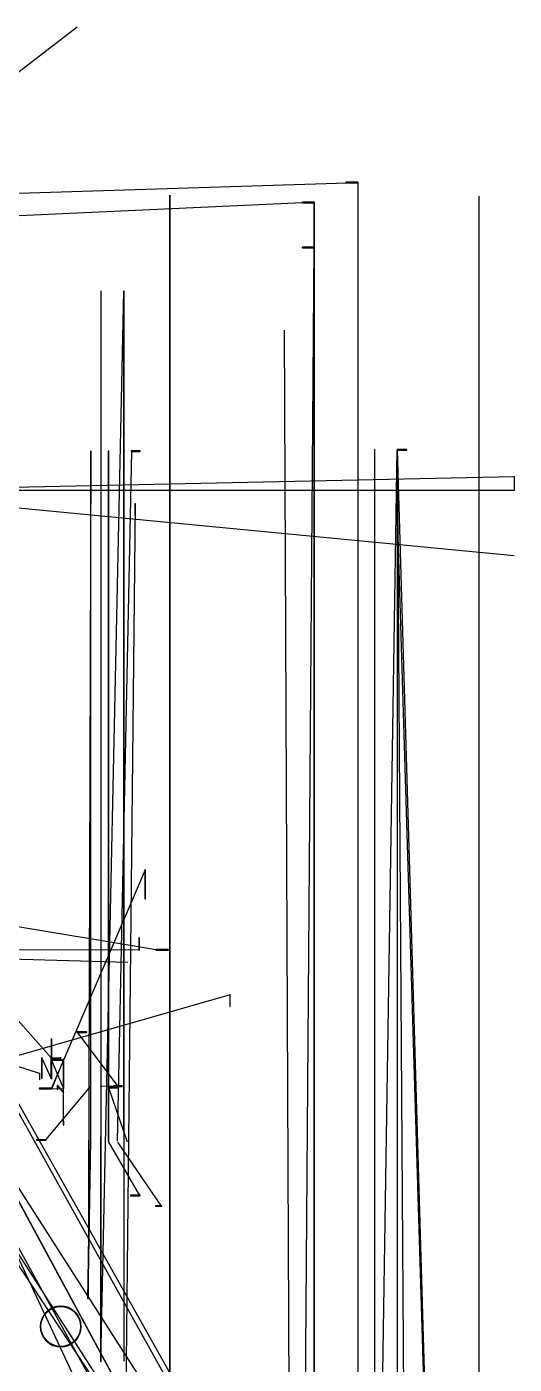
# Model space of a CAD drawing. Extents: x 0 to 334, y -361 to 120.
# Drawn here: x 214.5 to 325.1, y -183.5 to 120.3 of the extents above; entities that cross this region are included whole.
import ezdxf

# ---------------------------------------------------------------- set-up
doc = ezdxf.new("R2010")
doc.units = 0

msp = doc.modelspace()

# ---------------------------------------------------------------- linework, layer by layer
at = {"layer": 'Layer 1'}
for p, q in [((156.95, 67.2322), (225.95, 120.308)), ((79.31, 84.9092), (292.42, -302.024)), ((82.05, 78.3692), (289.68, 84.9092)), ((246.977426, 82.061626), (246.935, 82.0792)), ((246.935, 82.0792), (246.935, -228.194)), ((246.977426, 82.061626), (246.935, 82.0792)), ((246.935, 82.0792), (246.935, -228.314)), ((246.995, 82.0192), (246.977426, 82.061626)), ((246.995, 82.0192), (246.977426, 82.061626)), ((286.897574, 84.951626), (286.88, 84.9092)), ((286.88, 84.9092), (286.897574, 84.866774)), ((286.94, 84.9692), (286.897574, 84.951626)), ((286.897574, 84.866774), (286.94, 84.8492)), ((289.68, 84.9692), (286.94, 84.9692)), ((286.94, 84.8492), (289.68, 84.8492)), ((289.722426, 84.951626), (289.68, 84.9692)), ((289.68, 84.9092), (289.68, -295.304)), ((289.68, 84.8492), (289.722426, 84.866774)), ((289.74, 84.9092), (289.722426, 84.951626)), ((289.722426, 84.866774), (289.74, 84.9092)), ((51.04, 70.1442), (277.05, 80.3642)), ((301.09, -309.873), (89.04, 81.8172)), ((89.04, 81.6672), (301.09, -310.023)), ((89.24, 81.7422), (300.89, -309.948)), ((96.89, 81.7422), (317.14, -314.473)), ((96.89, 81.7422), (317.14, -310.473)), ((246.995, -232.794), (246.995, 82.0192)), ((246.995, -232.914), (246.995, 82.0192)), ((277.007574, 80.406626), (276.99, 80.3642)), ((276.99, 80.3642), (277.05, 80.3042)), ((277.05, 80.4242), (277.007574, 80.406626)), ((279.71, 80.4242), (277.05, 80.4242)), ((279.71, 80.3642), (277.05, -275.144)), ((277.05, 80.3042), (279.71, 80.3042)), ((279.752426, 80.406626), (279.71, 80.4242)), ((279.752426, 80.406626), (279.71, 80.4242)), ((279.71, 80.4242), (279.71, -275.084)), ((279.71, -285.364), (279.71, 80.3642)), ((279.71, 80.3042), (279.752426, 80.321774)), ((279.77, 80.3642), (279.752426, 80.406626)), ((279.77, 80.3642), (279.752426, 80.406626)), ((279.752426, 80.321774), (279.77, 80.3642)), ((279.77, -285.364), (279.77, 80.3642)), ((317.215, 81.7422), (317.14, 81.8172)), ((317.14, 81.8172), (317.14, -300.348)), ((317.215, -304.498), (317.215, 81.7422)), ((101.579, 77.4792), (246.92, -232.794)), ((75.452423, 70.589328), (319.8, -310.813)), ((277.007574, 70.186626), (276.99, 70.1442)), ((276.99, 70.1442), (277.007574, 70.101774)), ((277.05, 70.2042), (277.007574, 70.186626)), ((277.007574, 70.101774), (277.05, 70.0842)), ((279.71, 70.2042), (277.05, 70.2042)), ((277.05, 70.0842), (279.71, 70.0842)), ((279.752426, 70.186626), (279.71, 70.2042)), ((279.71, 70.1442), (279.71, -285.484)), ((279.71, 70.0842), (279.752426, 70.101774)), ((279.77, 70.1442), (279.752426, 70.186626)), ((279.752426, 70.101774), (279.77, 70.1442)), ((231.362426, 60.271626), (231.32, 60.2892)), ((231.32, 60.2892), (231.32, -131.864)), ((231.32, -182.844), (236.52, 60.2292)), ((231.38, 60.2292), (231.362426, 60.271626)), ((231.38, -182.844), (231.38, 60.2292)), ((236.562426, 60.271626), (236.52, 60.2892)), ((236.52, 60.2892), (236.52, -82.094)), ((236.52, -130.474), (236.52, 60.2292)), ((236.58, 60.2292), (236.562426, 60.271626)), ((236.58, -130.474), (236.58, 60.2292)), ((274.35, -249.704), (272.98, 51.3922)), ((88.075, 35.0192), (220.02, -113.935)), ((90.61, 24.1992), (300.55, -294.763)), ((229.01, 23.9592), (228.4, -168.65505)), ((229.052426, 23.941626), (229.01, 23.9592)), ((229.07, 23.8992), (229.052426, 23.941626)), ((229.07, -132.594), (229.07, 23.8992)), ((233.112426, 23.941626), (233.07, 23.9592)), ((233.07, 23.9592), (233.07, -120.414)), ((233.07, -132.774), (233.07, 23.8992)), ((233.13, 23.8992), (233.112426, 23.941626)), ((233.13, -132.774), (233.13, 23.8992)), ((238.25, 23.8992), (235.01, -132.894)), ((238.207574, 23.941626), (238.19, 23.8992)), ((238.19, 23.8992), (238.207574, 23.856774)), ((238.25, 23.9592), (238.207574, 23.941626)), ((238.207574, 23.856774), (238.25, 23.8392)), ((240.19, 23.9592), (238.25, 23.9592)), ((238.25, 23.8392), (240.19, 23.8392)), ((240.232426, 23.941626), (240.19, 23.9592)), ((240.19, 23.8392), (240.232426, 23.856774)), ((240.25, 23.8992), (240.232426, 23.941626)), ((240.232426, 23.856774), (240.25, 23.8992)), ((293.472426, 24.241626), (293.43, 24.2592)), ((293.43, 24.2592), (293.43, -294.703)), ((293.43, -307.063), (298.61, 24.1992)), ((293.49, 24.1992), (293.472426, 24.241626)), ((293.49, -307.063), (293.49, 24.1992)), ((298.567574, 24.241626), (298.55, 24.1992)), ((298.55, 24.1992), (298.567574, 24.156774)), ((298.61, 24.2592), (298.567574, 24.241626)), ((298.567574, 24.156774), (298.61, 24.1392)), ((298.652426, 24.241626), (298.61, 24.2592)), ((298.61, 24.2592), (309.47, -349.65395)), ((300.73, 24.2592), (298.61, 24.2592)), ((298.61, 24.1992), (300.73, -307.183)), ((298.61, 24.1392), (300.73, 24.1392)), ((298.67, 24.1992), (298.652426, 24.241626)), ((298.67, -307.003), (298.67, 24.1992)), ((300.772426, 24.241626), (300.73, 24.2592)), ((300.73, 24.1392), (300.772426, 24.156774)), ((300.79, 24.1992), (300.772426, 24.241626)), ((300.772426, 24.156774), (300.79, 24.1992)), ((99.66, 17.7592), (275.72, -257.134)), ((171.85041, 14.88219), (325.05, 18.1494)), ((325.05, 18.1494), (325.064645, 18.114045)), ((325.064645, 18.114045), (325.1, 18.0994)), ((325.1, 18.0994), (325.135355, 18.114045)), ((325.135355, 18.114045), (325.15, 18.1494)), ((325.15, 18.1494), (325.15, 14.8822)), ((325.1, 14.9322), (171.90041, 14.93219)), ((171.90041, 14.88219), (325.1, 0.182197)), ((325.135355, 14.917555), (325.1, 14.9322)), ((325.15, 14.8822), (325.135355, 14.917555)), ((236.477574, 10.681626), (236.46, 10.6392)), ((236.46, 10.6392), (236.46, 9.3092)), ((236.46, 9.3092), (236.477574, 9.266774)), ((236.52, 10.6992), (236.477574, 10.681626)), ((236.477574, 9.266774), (236.52, 9.2492)), ((239.12, 11.9092), (236.52, -235.154)), ((236.562426, 10.681626), (236.52, 10.6992)), ((236.52, 10.6992), (236.52, 10.6992)), ((236.52, 10.6392), (236.52, -182.844)), ((236.52, 9.2492), (236.562426, 9.266774)), ((236.58, 10.6392), (236.562426, 10.681626)), ((236.562426, 9.266774), (236.58, 9.3092)), ((236.58, 9.3092), (236.58, 10.6392)), ((239.077574, 11.951626), (239.06, 11.9092)), ((239.06, 11.9092), (239.06, 9.3092)), ((239.06, 9.3092), (239.077574, 9.266774)), ((239.12, 11.9692), (239.077574, 11.951626)), ((239.077574, 9.266774), (239.12, 9.2492)), ((239.162426, 11.951626), (239.12, 11.9692)), ((239.12, 11.9692), (239.12, 11.9692)), ((239.12, 9.2492), (239.162426, 9.266774)), ((239.18, 11.9092), (239.162426, 11.951626)), ((239.162426, 9.266774), (239.18, 9.3092)), ((239.18, 9.3092), (239.18, 11.9092)), ((309.47, -349.71395), (298.61, 11.8992)), ((241.36, -71.235), (220.08, -120.835)), ((241.317574, -71.192574), (241.3, -71.235)), ((241.3, -71.235), (241.3, -77.7749)), ((241.36, -71.175), (241.317574, -71.192574)), ((241.402426, -71.192474), (241.36, -71.1749)), ((241.36, -71.1749), (241.36, -71.175)), ((241.42, -71.2349), (241.402426, -71.192474)), ((241.42, -77.7749), (241.42, -71.2349)), ((241.3, -77.7749), (241.317574, -77.817326)), ((241.317574, -77.817326), (241.36, -77.8349)), ((241.36, -77.8349), (241.402426, -77.817326)), ((241.402426, -77.817326), (241.42, -77.7749)), ((243.85, -89.40915), (189.09, -80.3349)), ((236.477574, -82.111574), (236.46, -82.154)), ((236.46, -82.154), (236.46, -130.474)), ((236.52, -82.094), (236.477574, -82.111574)), ((239.967574, -86.692474), (239.95, -86.7349)), ((239.95, -86.7349), (239.95, -89.3949)), ((240.01, -86.6749), (239.967574, -86.692474)), ((240.052426, -86.692474), (240.01, -86.6749)), ((240.01, -86.6749), (240.01, -86.6749)), ((240.07, -86.7349), (240.052426, -86.692474)), ((240.07, -89.3949), (240.07, -86.7349)), ((140.77, -89.4549), (237.41, -92.1749)), ((240.01, -89.3949), (189.09, -89.4549)), ((239.95, -89.3949), (239.967574, -89.437326)), ((239.967574, -89.437326), (240.01, -89.4549)), ((240.01, -89.4549), (240.07, -89.3949)), ((243.807574, -89.366724), (243.79, -89.40915)), ((243.79, -89.40915), (243.85, -89.46915)), ((243.85, -89.34915), (243.807574, -89.366724)), ((246.59, -89.3491), (243.85, -89.34915)), ((243.85, -89.46915), (246.59, -89.4691)), ((246.632426, -89.366674), (246.59, -89.3491)), ((246.59, -89.4691), (246.632426, -89.451526)), ((246.65, -89.4091), (246.632426, -89.366674)), ((246.632426, -89.451526), (246.65, -89.4091)), ((260.63, -99.628), (203.21, -116.055)), ((260.587574, -99.585574), (260.57, -99.628)), ((260.57, -99.628), (260.57, -102.228)), ((260.63, -99.568), (260.587574, -99.585574)), ((260.672426, -99.585474), (260.63, -99.5679)), ((260.63, -99.5679), (260.63, -99.568)), ((260.69, -99.6279), (260.672426, -99.585474)), ((260.69, -102.228), (260.69, -99.6279)), ((260.57, -102.228), (260.587574, -102.270426)), ((260.587574, -102.270426), (260.63, -102.288)), ((260.63, -102.288), (260.69, -102.228)), ((225.907574, -108.071574), (225.89, -108.114)), ((225.89, -108.114), (225.95, -108.174)), ((225.95, -108.054), (225.907574, -108.071574)), ((228.07, -108.054), (225.95, -108.054)), ((225.95, -108.114), (235.19, -120.474)), ((225.95, -108.174), (228.07, -108.174)), ((228.112426, -108.071574), (228.07, -108.054)), ((228.07, -108.174), (228.112426, -108.156426)), ((228.13, -108.114), (228.112426, -108.071574)), ((228.112426, -108.156426), (228.13, -108.114)), ((220.037574, -109.592574), (220.02, -109.635)), ((220.02, -109.635), (220.02, -114.175)), ((220.08, -109.575), (220.037574, -109.592574)), ((220.122426, -109.592574), (220.08, -109.575)), ((220.08, -109.575), (220.08, -109.575)), ((220.08, -109.635), (220.08, -118.775)), ((220.14, -109.635), (220.122426, -109.592574)), ((220.14, -114.175), (220.14, -109.635)), ((217.42, -117.505), (209.68, -115.025)), ((217.867574, -113.952574), (217.85, -113.995)), ((217.85, -113.995), (217.85, -118.535)), ((217.91, -113.935), (217.867574, -113.952574)), ((217.952426, -113.952574), (217.91, -113.935)), ((217.91, -113.935), (217.91, -113.935)), ((217.91, -113.995), (220.05, -118.595)), ((217.97, -113.995), (217.952426, -113.952574)), ((217.97, -118.535), (217.97, -113.995)), ((220.02, -114.175), (220.037574, -114.217426)), ((220.037574, -114.372574), (220.02, -114.415)), ((220.02, -114.415), (220.037574, -114.457426)), ((222.16, -113.935), (220.035, -113.995)), ((220.037574, -114.217426), (220.08, -114.235)), ((220.08, -114.355), (220.037574, -114.372574)), ((220.037574, -114.457426), (220.08, -114.475)), ((220.065, -118.595), (220.05, -114.115)), ((222.19, -114.115), (220.065, -114.175)), ((220.08, -114.235), (220.122426, -114.217426)), ((222.82, -120.835), (220.08, -114.355)), ((222.82, -114.355), (220.08, -114.355)), ((222.82, -114.415), (220.08, -121.015)), ((220.08, -114.475), (222.82, -114.475)), ((220.122426, -114.217426), (220.14, -114.175)), ((222.102574, -113.892574), (222.085, -113.935)), ((222.085, -113.935), (222.102574, -113.977426)), ((222.145, -113.875), (222.102574, -113.892574)), ((222.102574, -113.977426), (222.145, -113.995)), ((222.132574, -114.072574), (222.115, -114.115)), ((222.115, -114.115), (222.132574, -114.157426)), ((222.175, -114.055), (222.132574, -114.072574)), ((222.132574, -114.157426), (222.175, -114.175)), ((222.16, -113.875), (222.145, -113.875)), ((222.145, -113.995), (222.16, -113.995)), ((222.202426, -113.892574), (222.16, -113.875)), ((222.16, -113.995), (222.202426, -113.977426)), ((222.19, -114.055), (222.175, -114.055)), ((222.175, -114.175), (222.19, -114.175)), ((222.232426, -114.072574), (222.19, -114.055)), ((222.19, -114.175), (222.232426, -114.157426)), ((222.22, -113.935), (222.202426, -113.892574)), ((222.202426, -113.977426), (222.22, -113.935)), ((222.25, -114.115), (222.232426, -114.072574)), ((222.232426, -114.157426), (222.25, -114.115)), ((222.777574, -114.252574), (222.76, -114.295)), ((222.76, -114.295), (222.76, -120.835)), ((222.82, -114.235), (222.777574, -114.252574)), ((222.862426, -114.252574), (222.82, -114.235)), ((222.82, -114.235), (222.82, -114.235)), ((222.862426, -114.372574), (222.82, -114.355)), ((222.82, -114.475), (222.862426, -114.457426)), ((222.88, -114.295), (222.862426, -114.252574)), ((222.88, -114.415), (222.862426, -114.372574)), ((222.862426, -114.457426), (222.88, -114.415)), ((222.88, -120.835), (222.88, -114.295)), ((217.377574, -117.462574), (217.36, -117.505)), ((217.36, -117.505), (217.36, -118.835)), ((217.42, -117.445), (217.377574, -117.462574)), ((217.462426, -117.462574), (217.42, -117.445)), ((217.42, -117.445), (217.42, -117.445)), ((217.48, -117.505), (217.462426, -117.462574)), ((217.48, -118.835), (217.48, -117.505)), ((217.297574, -120.852574), (217.28, -120.895)), ((217.28, -120.895), (217.297574, -120.937426)), ((217.34, -120.835), (217.297574, -120.852574)), ((217.297574, -120.937426), (217.34, -120.955)), ((220.08, -120.835), (217.34, -120.835)), ((217.34, -120.895), (222.82, -120.955)), ((217.34, -120.955), (220.08, -120.955)), ((217.36, -118.835), (217.377574, -118.877426)), ((217.377574, -118.877426), (217.42, -118.895)), ((217.42, -118.895), (217.462426, -118.877426)), ((217.462426, -118.877426), (217.48, -118.835)), ((217.85, -118.535), (217.867574, -118.577426)), ((217.867574, -118.577426), (217.91, -118.595)), ((217.91, -118.595), (217.952426, -118.577426)), ((217.952426, -118.577426), (217.97, -118.535)), ((218.83, -132.594), (229.01, -120.354)), ((220.007574, -118.552574), (219.99, -118.595)), ((219.99, -118.595), (220.007574, -118.637426)), ((220.05, -118.535), (220.007574, -118.552574)), ((220.007574, -118.637426), (220.05, -118.655)), ((220.065, -118.535), (220.05, -118.535)), ((220.05, -118.655), (220.065, -118.655)), ((220.107426, -118.552574), (220.065, -118.535)), ((220.065, -118.655), (220.107426, -118.637426)), ((220.122426, -120.852574), (220.08, -120.835)), ((220.08, -120.955), (220.122426, -120.937426)), ((220.125, -118.595), (220.107426, -118.552574)), ((220.107426, -118.637426), (220.125, -118.595)), ((220.14, -120.895), (220.122426, -120.852574)), ((220.122426, -120.937426), (220.14, -120.895)), ((221.407574, -120.202574), (221.39, -120.245)), ((221.39, -120.245), (221.39, -121.015)), ((221.39, -121.015), (221.407574, -121.057426)), ((221.45, -120.185), (221.407574, -120.202574)), ((221.407574, -121.057426), (221.45, -121.075)), ((221.492426, -120.202574), (221.45, -120.185)), ((221.45, -120.185), (221.45, -120.185)), ((221.45, -120.245), (222.82, -121.845)), ((221.45, -121.075), (221.492426, -121.057426)), ((221.51, -120.245), (221.492426, -120.202574)), ((221.492426, -121.057426), (221.51, -121.015)), ((221.51, -121.015), (221.51, -120.245)), ((222.76, -120.835), (222.777574, -120.877426)), ((222.777574, -120.877426), (222.82, -120.895)), ((222.82, -120.895), (222.88, -120.835)), ((222.82, -129.155), (222.82, -121.135)), ((236.13, -120.354), (231.13, -120.414)), ((233.027574, -120.431574), (233.01, -120.474)), ((233.01, -120.474), (233.01, -132.774)), ((233.027574, -120.611574), (233.01, -120.654)), ((233.01, -120.654), (233.027574, -120.696426)), ((233.07, -120.414), (233.027574, -120.431574)), ((233.07, -120.594), (233.027574, -120.611574)), ((233.027574, -120.696426), (233.07, -120.714)), ((235.19, -120.594), (233.07, -120.594)), ((233.07, -120.654), (237.31, -133.014)), ((233.07, -120.714), (235.19, -120.714)), ((234.147574, -120.311574), (234.13, -120.354)), ((234.13, -120.354), (234.147574, -120.396426)), ((234.19, -120.294), (234.147574, -120.311574)), ((234.147574, -120.396426), (234.19, -120.414)), ((236.13, -120.294), (234.19, -120.294)), ((234.19, -120.414), (236.13, -120.414)), ((235.232426, -120.611574), (235.19, -120.594)), ((235.19, -120.714), (235.232426, -120.696426)), ((235.25, -120.654), (235.232426, -120.611574)), ((235.232426, -120.696426), (235.25, -120.654)), ((236.172426, -120.311574), (236.13, -120.294)), ((236.13, -120.414), (236.172426, -120.396426)), ((236.19, -120.354), (236.172426, -120.311574)), ((236.172426, -120.396426), (236.19, -120.354)), ((222.777574, -128.342574), (222.76, -128.385)), ((222.76, -128.385), (222.76, -129.155)), ((222.76, -129.155), (222.777574, -129.197426)), ((222.82, -128.325), (222.777574, -128.342574)), ((222.777574, -129.197426), (222.82, -129.215)), ((222.862426, -128.342574), (222.82, -128.325)), ((222.82, -128.325), (222.82, -128.325)), ((222.82, -129.215), (222.88, -129.155)), ((222.88, -128.385), (222.862426, -128.342574)), ((222.88, -129.155), (222.88, -128.385)), ((236.46, -130.474), (236.477574, -130.516426)), ((236.477574, -130.516426), (236.52, -130.534)), ((236.52, -130.534), (236.562426, -130.516426)), ((236.562426, -130.516426), (236.58, -130.474)), ((216.667574, -132.551574), (216.65, -132.594)), ((216.65, -132.594), (216.667574, -132.636426)), ((216.71, -132.534), (216.667574, -132.551574)), ((216.667574, -132.636426), (216.71, -132.654)), ((218.83, -132.534), (216.71, -132.534)), ((216.71, -132.654), (218.83, -132.654)), ((218.872426, -132.551574), (218.83, -132.534)), ((218.83, -132.654), (218.872426, -132.636426)), ((218.89, -132.594), (218.872426, -132.551574)), ((218.872426, -132.636426), (218.89, -132.594)), ((228.34, -168.71505), (228.95, -132.594)), ((228.4, -168.71505), (229.01, -132.594)), ((228.95, -132.594), (228.967574, -132.636426)), ((228.967574, -132.636426), (229.01, -132.654)), ((229.01, -132.654), (229.052426, -132.636426)), ((229.052426, -132.636426), (229.07, -132.594)), ((231.277574, -131.881574), (231.26, -131.924)), ((231.26, -131.924), (231.26, -182.844)), ((231.32, -131.864), (231.277574, -131.881574)), ((233.01, -132.774), (233.027574, -132.816426)), ((233.027574, -132.816426), (233.07, -132.834)), ((233.07, -132.834), (233.112426, -132.816426)), ((240.19, -145.194), (233.07, -132.954)), ((233.112426, -132.816426), (233.13, -132.774)), ((245.1, -147.604), (235.19, -133.074)), ((238.027574, -145.151574), (238.01, -145.194)), ((238.01, -145.194), (238.027574, -145.236426)), ((238.07, -145.134), (238.027574, -145.151574)), ((238.027574, -145.236426), (238.07, -145.254)), ((240.19, -145.134), (238.07, -145.134)), ((238.07, -145.254), (240.19, -145.254)), ((240.232426, -145.151574), (240.19, -145.134)), ((240.19, -145.254), (240.232426, -145.236426)), ((240.25, -145.194), (240.232426, -145.151574)), ((240.232426, -145.236426), (240.25, -145.194)), ((243.727574, -147.561574), (243.71, -147.604)), ((243.71, -147.604), (243.727574, -147.646426)), ((243.77, -147.544), (243.727574, -147.561574)), ((243.727574, -147.646426), (243.77, -147.664)), ((245.1, -147.544), (243.77, -147.544)), ((243.77, -147.664), (245.1, -147.664)), ((245.142426, -147.561574), (245.1, -147.544)), ((245.1, -147.664), (245.142426, -147.646426)), ((245.16, -147.604), (245.142426, -147.561574)), ((245.142426, -147.646426), (245.16, -147.604)), ((228.357574, -168.672624), (228.34, -168.71505)), ((228.4, -168.65505), (228.357574, -168.672624)), ((217.92408, -173.189762), (217.66009, -174.060016)), ((218.35277, -172.387732), (217.92408, -173.189762)), ((217.979509, -173.212723), (218.400284, -172.424591)), ((218.03494, -173.235684), (218.45255, -172.4544)), ((218.9297, -171.684746), (218.35277, -172.387732)), ((218.400284, -172.424591), (218.972123, -171.727173)), ((218.45255, -172.4544), (219.01455, -171.769599)), ((219.63268, -171.107821), (218.9297, -171.684746)), ((218.972123, -171.727173), (219.669541, -171.155334)), ((219.01455, -171.769599), (219.69935, -171.207597)), ((220.43471, -170.679127), (219.63268, -171.107821)), ((219.669541, -171.155334), (220.457673, -170.734559)), ((219.69935, -171.207597), (220.48063, -170.789992)), ((221.30497, -170.415138), (220.43471, -170.679127)), ((220.457673, -170.734559), (221.3125, -170.474798)), ((220.48063, -170.789992), (221.32838, -170.532832)), ((222.21, -170.326), (221.30497, -170.415138)), ((221.3125, -170.474798), (222.21, -170.386)), ((221.32838, -170.532832), (222.21, -170.446)), ((223.11503, -170.415138), (222.21, -170.326)), ((222.21, -170.326), (222.21, -170.326)), ((222.21, -170.386), (223.1075, -170.474798)), ((222.21, -170.446), (223.09162, -170.532832)), ((222.21, -170.446), (222.21, -170.446)), ((223.09162, -170.532832), (223.93937, -170.789992)), ((223.1075, -170.474798), (223.962327, -170.734559)), ((223.98529, -170.679127), (223.11503, -170.415138)), ((223.93937, -170.789992), (224.72065, -171.207597)), ((223.962327, -170.734559), (224.750459, -171.155334)), ((224.78732, -171.107821), (223.98529, -170.679127)), ((224.72065, -171.207597), (225.40545, -171.769599)), ((224.750459, -171.155334), (225.447877, -171.727173)), ((225.4903, -171.684746), (224.78732, -171.107821)), ((225.40545, -171.769599), (225.96745, -172.4544)), ((225.447877, -171.727173), (226.019716, -172.424591)), ((226.06723, -172.387732), (225.4903, -171.684746)), ((225.96745, -172.4544), (226.38506, -173.235684)), ((226.019716, -172.424591), (226.440491, -173.212723)), ((226.49592, -173.189762), (226.06723, -172.387732)), ((226.75991, -174.060016), (226.49592, -173.189762)), ((217.66009, -174.060016), (217.57095, -174.96505)), ((217.57095, -174.96505), (217.66009, -175.870084)), ((217.63095, -174.96505), (217.719748, -174.06755)), ((217.719748, -175.86255), (217.63095, -174.96505)), ((217.66009, -175.870084), (217.92408, -176.740338)), ((217.69095, -174.96505), (217.77778, -174.083427)), ((217.77778, -175.846673), (217.69095, -174.96505)), ((217.719748, -174.06755), (217.979509, -173.212723)), ((217.979509, -176.717377), (217.719748, -175.86255)), ((217.77778, -174.083427), (218.03494, -173.235684)), ((218.03494, -176.694416), (217.77778, -175.846673)), ((226.38506, -173.235684), (226.64222, -174.083427)), ((226.64222, -175.846673), (226.38506, -176.694416)), ((226.440491, -173.212723), (226.700252, -174.06755)), ((226.700252, -175.86255), (226.440491, -176.717377)), ((226.49592, -176.740338), (226.75991, -175.870084)), ((226.64222, -174.083427), (226.72905, -174.96505)), ((226.72905, -174.96505), (226.64222, -175.846673)), ((226.700252, -174.06755), (226.78905, -174.96505)), ((226.78905, -174.96505), (226.700252, -175.86255)), ((226.84905, -174.96505), (226.75991, -174.060016)), ((226.75991, -175.870084), (226.84905, -174.96505)), ((226.78905, -174.96505), (226.78905, -174.96505)), ((217.92408, -176.740338), (218.35277, -177.542368)), ((218.400284, -177.505509), (217.979509, -176.717377)), ((218.45255, -177.4757), (218.03494, -176.694416)), ((218.35277, -177.542368), (218.9297, -178.245354)), ((218.972123, -178.202927), (218.400284, -177.505509)), ((219.01455, -178.160501), (218.45255, -177.4757)), ((218.9297, -178.245354), (219.63268, -178.822279)), ((219.669541, -178.774766), (218.972123, -178.202927)), ((219.69935, -178.722503), (219.01455, -178.160501)), ((219.63268, -178.822279), (220.43471, -179.250973)), ((220.457673, -179.195541), (219.669541, -178.774766)), ((220.48063, -179.140108), (219.69935, -178.722503)), ((220.43471, -179.250973), (221.30497, -179.514962)), ((221.3125, -179.455302), (220.457673, -179.195541)), ((221.32838, -179.397268), (220.48063, -179.140108)), ((223.93937, -179.140108), (223.09162, -179.397268)), ((223.962327, -179.195541), (223.1075, -179.455302)), ((223.11503, -179.514962), (223.98529, -179.250973)), ((224.72065, -178.722503), (223.93937, -179.140108)), ((224.750459, -178.774766), (223.962327, -179.195541)), ((223.98529, -179.250973), (224.78732, -178.822279)), ((225.40545, -178.160501), (224.72065, -178.722503)), ((225.447877, -178.202927), (224.750459, -178.774766)), ((224.78732, -178.822279), (225.4903, -178.245354)), ((225.96745, -177.4757), (225.40545, -178.160501)), ((226.019716, -177.505509), (225.447877, -178.202927)), ((225.4903, -178.245354), (226.06723, -177.542368)), ((226.38506, -176.694416), (225.96745, -177.4757)), ((226.440491, -176.717377), (226.019716, -177.505509)), ((226.06723, -177.542368), (226.49592, -176.740338)), ((221.30497, -179.514962), (222.21, -179.6041)), ((222.21, -179.5441), (221.3125, -179.455302)), ((222.21, -179.4841), (221.32838, -179.397268)), ((223.09162, -179.397268), (222.21, -179.4841)), ((223.1075, -179.455302), (222.21, -179.5441)), ((222.21, -179.6041), (223.11503, -179.514962)), ((231.26, -182.844), (231.277574, -182.886426)), ((231.277574, -182.886426), (231.32, -182.904)), ((231.32, -182.904), (231.362426, -182.886426)), ((231.362426, -182.886426), (231.38, -182.844))]:
    msp.add_line(p, q, dxfattribs=at)

doc.saveas('drawing.dxf')
